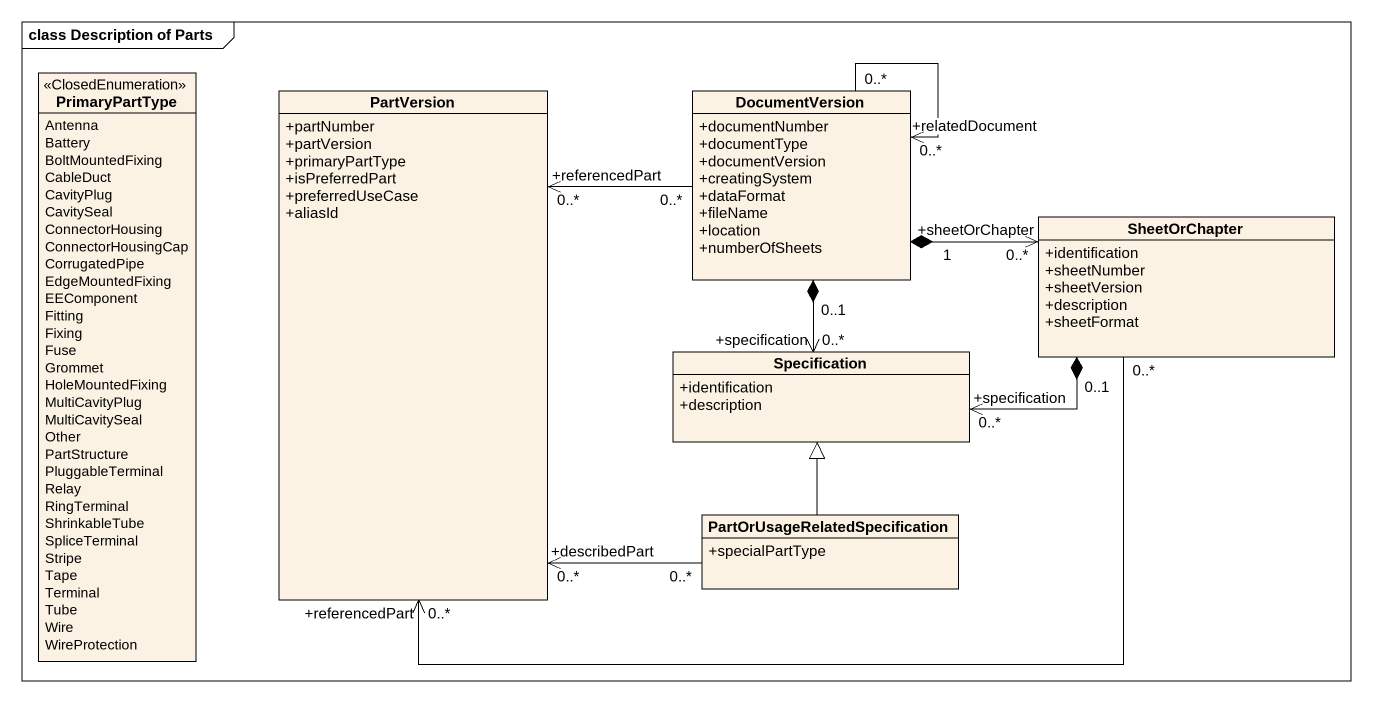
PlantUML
@startuml
mainframe class Description of Parts
hide circle
hide empty members
skinparam classAttributeIconSize 0
enum PrimaryPartType <<ClosedEnumeration>> {
  Antenna
  Battery
  BoltMountedFixing
  CableDuct
  CavityPlug
  CavitySeal
  ConnectorHousing
  ConnectorHousingCap
  CorrugatedPipe
  EdgeMountedFixing
  EEComponent
  Fitting
  Fixing
  Fuse
  Grommet
  HoleMountedFixing
  MultiCavityPlug
  MultiCavitySeal
  Other
  PartStructure
  PluggableTerminal
  Relay
  RingTerminal
  ShrinkableTube
  SpliceTerminal
  Stripe
  Tape
  Terminal
  Tube
  Wire
  WireProtection
}
class PartVersion {
  +partNumber
  +partVersion
  +primaryPartType
  +isPreferredPart
  +preferredUseCase
  +aliasId
}
class DocumentVersion {
  +documentNumber
  +documentType
  +documentVersion
  +creatingSystem
  +dataFormat
  +fileName
  +location
  +numberOfSheets
}
class SheetOrChapter {
  +identification
  +sheetNumber
  +sheetVersion
  +description
  +sheetFormat
}
class Specification {
  +identification
  +description
}
class "PartOrUsageRelatedSpecification" as PartOrUsageRelatedSpecificat {
  +specialPartType
}
DocumentVersion "0..*" -left-> "+referencedPart\n0..*" PartVersion
DocumentVersion "0..*" --> "+relatedDocument\n0..*" DocumentVersion
DocumentVersion "1" *-right-> "+sheetOrChapter\n0..*" SheetOrChapter
DocumentVersion "0..1" *--> "+specification\n0..*" Specification
SheetOrChapter "0..*" -left-> "+referencedPart\n0..*" PartVersion
SheetOrChapter "0..1" *-left-> "0..*\n+specification" Specification
PartOrUsageRelatedSpecificat "0..*" -left-> "+describedPart\n0..*" PartVersion
PartOrUsageRelatedSpecificat -up-|> Specification
@enduml
